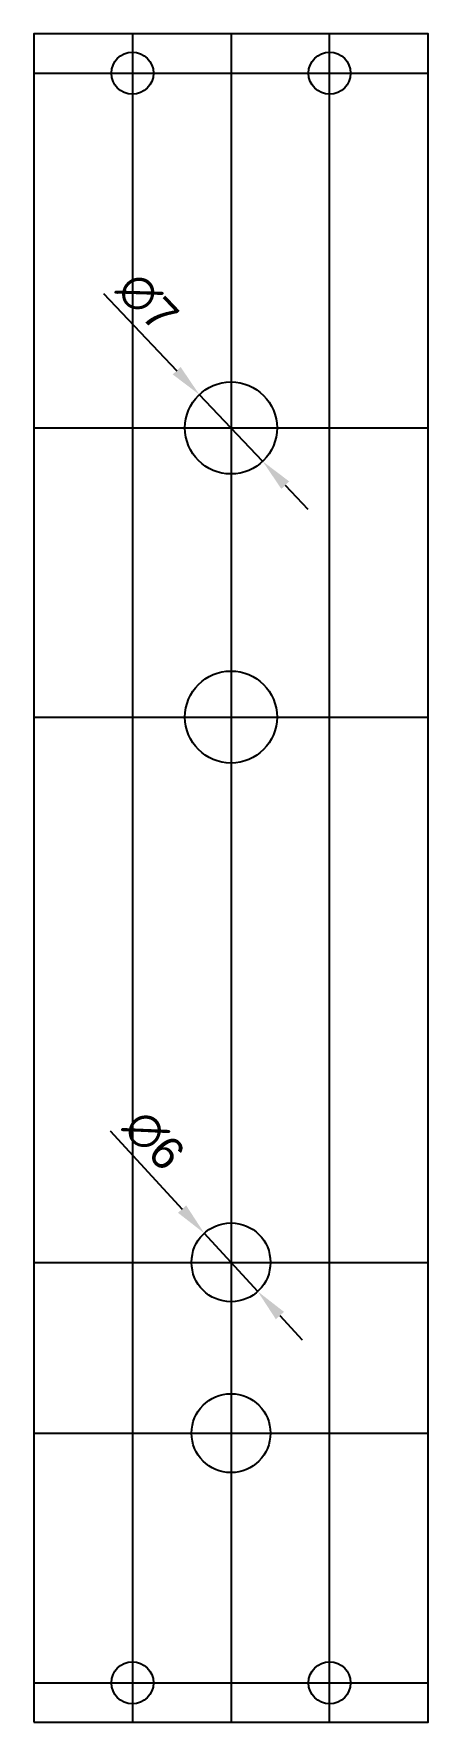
# Model space of a CAD drawing. Header units: millimetres. Extents: x 0 to 30, y 0 to 128.
import ezdxf

# ---------------------------------------------------------------- set-up
doc = ezdxf.new("R2010")
doc.units = ezdxf.units.MM
for name, color, linetype in [('01 Cuts', 7, 'Continuous'), ('04 Ano', 3, 'Continuous'), ('05 Hole', 6, 'Continuous'), ('10 Guide', 252, 'Continuous')]:
    doc.layers.add(name, color=color, linetype=linetype)
doc.styles.get("Standard").update_dxf_attribs({"font": 'arial.ttf'})
doc.dimstyles.new('ISO-25', dxfattribs={"dimtxt": 2.5, "dimasz": 2.5, "dimexe": 1.25, "dimexo": 0.625, "dimtad": 1, "dimtxsty": 'Standard', "dimcen": 2.5, "dimadec": 0, "dimazin": 0, "dimtfac": 1, "dimtmove": 0, "dimatfit": 3, "dimfxl": 1, "dimarcsym": 0})

# ---------------------------------------------------------------- blocks, each defined once
blk = doc.blocks.new('*D11')
at = {"layer": '04 Ano', "color": 0, "lineweight": -2, "transparency": 16777216}
for p, q in [((5.29, 108.74), (10.87, 102.85)), ((17.41, 95.96), (12.59, 101.04)), ((19.13, 94.15), (20.85, 92.33))]:
    blk.add_line(p, q, dxfattribs=at)
at = {"layer": '04 Ano', "color": 0, "transparency": 16777216}
for points in [[(11.17, 103.14), (10.57, 102.57), (12.59, 101.04)], [(19.43, 94.43), (18.83, 93.86), (17.41, 95.96)]]:
    blk.add_solid(points, dxfattribs=at)
at = {"layer": 'Defpoints', "color": 0, "transparency": 16777216}
for p in [(12.59, 101.04), (17.41, 95.96)]:
    blk.add_point(p, dxfattribs=at)
at = {"layer": '04 Ano', "color": 0, "transparency": 16777216, "insert": (8.65, 108.06), "char_height": 2.5, "attachment_point": 5, "rotation": 313.472}
blk.add_mtext('∅7', dxfattribs=at)
blk = doc.blocks.new('*D12')
at = {"layer": '04 Ano', "color": 0, "lineweight": -2, "transparency": 16777216}
for p, q in [((5.8, 45.02), (11.28, 39.05)), ((17.03, 32.79), (12.97, 37.21)), ((18.72, 30.95), (20.41, 29.11))]:
    blk.add_line(p, q, dxfattribs=at)
at = {"layer": '04 Ano', "color": 0, "transparency": 16777216}
for points in [[(11.59, 39.33), (10.97, 38.77), (12.97, 37.21)], [(19.03, 31.23), (18.41, 30.67), (17.03, 32.79)]]:
    blk.add_solid(points, dxfattribs=at)
at = {"layer": 'Defpoints', "color": 0, "transparency": 16777216}
for p in [(12.97, 37.21), (17.03, 32.79)]:
    blk.add_point(p, dxfattribs=at)
at = {"layer": '04 Ano', "color": 0, "transparency": 16777216, "insert": (9.14, 44.29), "char_height": 2.5, "attachment_point": 5, "rotation": 312.5613}
blk.add_mtext('∅6', dxfattribs=at)

msp = doc.modelspace()

# ---------------------------------------------------------------- linework, layer by layer
at = {"layer": '01 Cuts'}
msp.add_lwpolyline([(0, 0), (30, 0), (30, 128.5), (0, 128.5)], close=True, dxfattribs=at)
at = {"layer": '05 Hole'}
for centre, radius in [((7.5, 125.5), 1.6), ((22.5, 125.5), 1.6), ((15, 98.5), 3.5), ((15, 76.5), 3.5), ((15, 35), 3), ((15, 22), 3), ((7.5, 3), 1.6), ((22.5, 3), 1.6)]:
    msp.add_circle(centre, radius, dxfattribs=at)
at = {"layer": '10 Guide'}
for p, q in [((7.5, 128.5), (7.5, 0)), ((15, 128.5), (15, 0)), ((22.5, 0), (22.5, 128.5)), ((0, 125.5), (30, 125.5)), ((0, 98.5), (30, 98.5)), ((0, 76.5), (30, 76.5)), ((0, 35), (30, 35)), ((0, 22), (30, 22)), ((0, 3), (30, 3))]:
    msp.add_line(p, q, dxfattribs=at)

# ---------------------------------------------------------------- dimensions: what is measured, and where the dimension line sits
at = {"layer": '04 Ano'}
for p1, p2, picture, middle in [((17.408, 95.96), (12.592, 101.04), '*D11', (8.653, 108.06)), ((17.029, 32.79), (12.971, 37.21), '*D12', (9.145, 44.291))]:
    dim = msp.add_diameter_dim_2p(p1=p1, p2=p2, dimstyle='ISO-25', dxfattribs=at)
    dim.commit()
    dim.dimension.update_dxf_attribs({"geometry": picture, "text_midpoint": middle})

doc.saveas('drawing.dxf')
